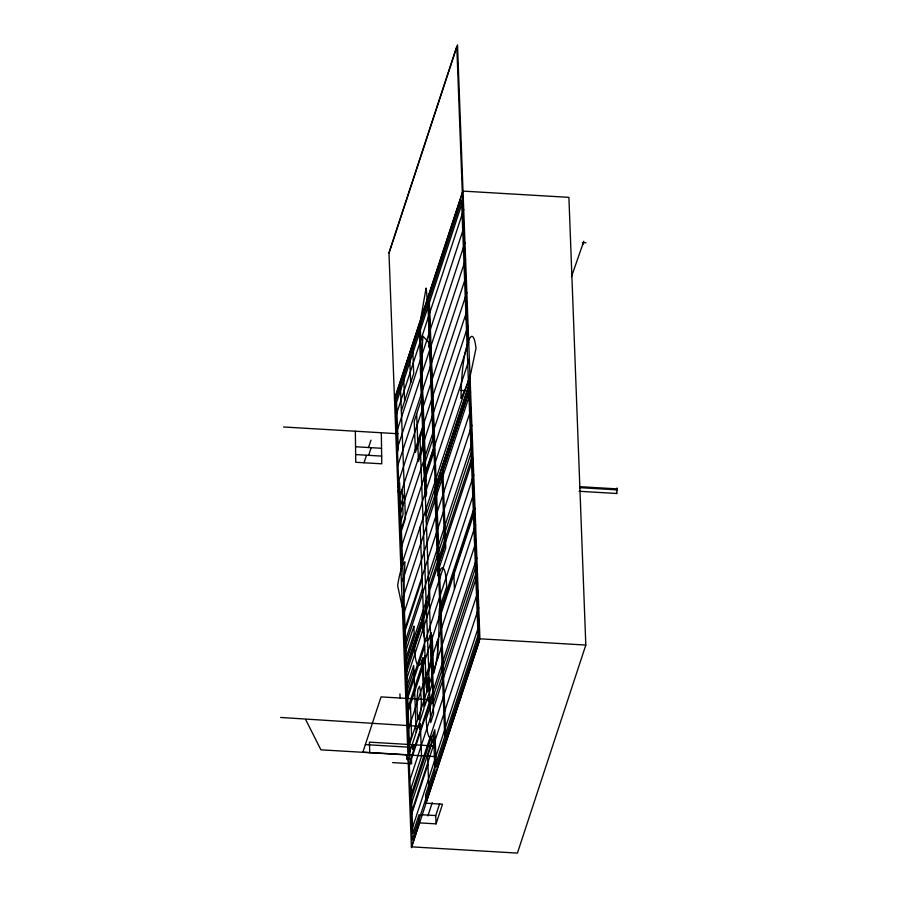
<?xml version="1.0" encoding="UTF-8"?>
<svg xmlns="http://www.w3.org/2000/svg" width="898" height="898" viewBox="0 0 898 898"><rect width="100%" height="100%" fill="white"/><g stroke="black" fill="none" stroke-linecap="round" stroke-linejoin="round"><path stroke-width="1.35" d="M419.366 727.144L419.546 724.854M419.489 726.359L419.377 727.874M420.275 726.302L420.399 725.517M429.019 699.688C428.593 692.493 427.818 707.018 429.019 699.688L381.044 696.904L362.882 752.142L410.936 754.982M403.281 604.859L404.897 561.8A43.463 6.96 -86.6 0 0 401.877 567.525L400.968 570.297A43.463 6.96 -86.6 0 0 397.634 585.575L402.371 607.62L403.281 604.859L408.938 754.432L424.013 708.567L422.183 660.097L422.992 657.639L424.821 706.109L432.095 683.984L430.265 635.503L431.175 632.742L431.366 637.928L432.185 635.47L433.611 673.32A38.636 6.196 -86.6 0 0 438.819 620.473L439.302 609.192L446.676 586.764A38.636 6.196 -86.6 0 0 438.954 573.25L438.796 569.096L445.767 547.892L442.837 470.384L468.812 391.405M420.365 726.302L419.714 729.344L419.478 727.56M616.455 490.779L617.049 487.996L616.746 493.496L579.087 491.273M419.546 725.741L419.658 724.226M420.219 726.931L419.748 728.749L419.512 728.054M469.385 379.832L476.007 348.39A43.463 6.96 -86.6 0 0 467.97 342.497L456.79 46.46L388.969 252.731L411.441 847.678L479.263 641.397L469.385 379.832L461.067 398.398A43.463 6.96 -86.6 0 1 467.061 345.27L467.97 342.497M419.703 724.652L420.051 723.317L420.286 725.101M389.092 252.944L457.497 44.9L479.925 638.804L425.865 803.205L442.523 804.193L436.058 823.859L419.4 822.882L411.52 846.848L517.416 853.1L585.81 645.056L568.905 197.358L463.02 191.106L394.615 399.15M368.55 447.518L370.975 440.143M364.027 462.773L366.451 455.398M368.651 455.331L371.076 447.956M394.491 398.936L462.313 192.666M461.718 204.317L396.546 402.529L398.308 449.191L396.59 454.422M396.119 415.101L463.716 209.515M401.372 410.981L413.697 373.489L412.754 348.604M462.56 226.015L463.469 223.254M396.748 431.691L464.333 226.105M422.251 362.197L422.43 366.867L421.42 369.942L425.315 472.988L433.397 448.405L429.502 345.348L428.896 347.2L428.716 342.531L422.969 336.133A38.636 6.196 -86.6 0 0 422.251 362.197L420.331 368.045L424.574 480.419L434.475 450.302L428.795 299.82L461.583 200.097L478.174 639.499L436.248 767.027L434.834 729.692L433.521 733.688L434.935 771.023L412.171 840.236L409.353 765.579L432.522 695.131L432.679 699.284M428.716 342.531L429.323 340.69L427.886 302.581M397.376 448.282L464.962 242.696M397.994 464.872L465.591 259.286M421.51 399.15L414.236 421.274L415.404 452.379L422.677 430.254M398.622 481.463L466.219 275.877M397.949 487.288L399.565 482.372L409.892 755.869L408.276 760.786M397.994 491.745L398.903 488.983M399.251 498.053L466.848 292.467M400.07 495.853L402.102 489.657L403.045 514.543L401.013 520.739M399.644 508.425L404.493 493.676M399.879 514.644L467.476 309.058M423.306 446.845L418.457 461.594L416.661 413.899M466.084 319.34L466.994 316.579M400.508 531.234L468.094 325.648M400.587 533.311L405.436 518.561L400.429 386.095M425.36 461.695L433.442 437.113M401.125 547.825L468.722 342.239M425.023 482.495L426.034 479.431M401.754 564.415L469.351 358.83M402.383 581.006L469.98 375.42M426.034 515.317L468.576 385.938M468.633 386.746L434.789 489.691L438.044 576.011L438.954 573.25M426.269 521.536L468.812 392.157M403.011 597.597L470.608 392.011M403.64 614.187L471.226 408.601M404.268 630.778L471.854 425.192M404.347 633.112L422.139 579.03M404.717 642.845L422.498 588.751M404.886 647.368L472.483 441.782M428.571 582.297L471.102 452.929M428.806 588.516L471.338 459.147M405.514 663.959L473.111 458.373M405.694 668.628L420.769 622.763L420.926 626.916M405.75 670.189L423.53 616.095M405.907 674.331L423.688 620.249M406.143 680.549L473.74 474.963M406.412 687.554L413.686 665.429L416.212 732.308M472.46 488.231L473.369 485.47M406.581 692.223L413.855 670.099M406.772 697.14L474.369 491.554M406.895 700.53L424.675 646.437M407.254 709.858L425.035 655.776M473.302 510.401L440.368 610.573L440.211 606.431M407.4 713.73L474.986 508.145M432.353 640.139L431.545 642.598L433.588 696.511L426.213 718.95A38.636 6.196 -86.6 0 0 433.925 732.465M438.819 620.473L473.482 515.059M408.029 730.321L475.614 524.735M424.036 685.376L431.309 663.252M474.413 539.945L475.323 537.184M429.064 679.045L426.236 687.644L420.163 526.924M409.376 742.388L411.598 735.619L410.431 704.515M408.646 746.923L476.243 541.326M409.275 763.513L476.872 557.916M432.915 697.398L475.446 568.019M582.6 244.929L583.812 241.236M433.15 703.617L475.682 574.249M409.903 780.104L477.5 574.507M410.296 790.465L421.532 756.284L420.601 731.399M409.522 793.967L411.138 789.05L412.822 833.636L419.085 814.587L419.4 822.882M410.532 796.694L478.129 591.097M410.667 800.286L431.68 736.36L431.871 741.512L410.857 805.439M433.678 737.842L427.616 756.273L428.874 789.454M411.161 813.285L478.746 607.699M411.239 815.35L427.931 764.568M477.242 614.602L478.151 611.841M411.778 829.875L479.375 624.29M477.994 635.425L425.562 794.91L425.865 803.205M427.886 815.934L432.252 802.666M436.058 823.859L435.743 815.564L439.627 803.766M571.465 276.674L583.352 242.628M582.409 242.572L585.979 242.786M460.494 390.372L466.073 390.697M283.51 426.977L398.106 433.745M355.552 446.755L381.538 448.282M355.653 454.568L381.65 456.105M579.67 486.671L617.33 488.894M579.704 487.648L617.364 489.87M479.925 638.804L585.81 645.056M420.41 726.37L280.636 717.468M434.228 745.98L369.392 742.152L369.774 752.726M365.363 744.61L413.63 747.462M435.71 756.61L320.9 749.83L305.668 719.59M392.617 762.604L411.643 763.727L411.486 759.585L406.738 759.304L406.57 754.892M421.869 814.744L435.743 815.564M616.746 493.496L616.477 492.71M420.343 724.181L420.298 725.685M460.652 692.807L460.82 697.477M453.816 572.565L454.433 589.155M453.58 714.325L453.748 718.984M429.379 302.66L445.666 733.756M444.757 736.528L428.312 301.279L395.58 400.845L401.877 567.525M427.28 304.422L427.1 299.764A38.636 6.196 -86.6 0 0 426.056 288.101L420.634 319.43L420.814 324.088M437.27 641.385L437.887 657.976M420.23 325.862L426.572 493.844L425.562 496.92L419.377 333.079M429.592 590.749L429.918 599.561L422.543 622A38.636 6.196 -86.6 0 0 430.265 635.503M429.008 602.322L428.851 598.18L421.577 620.305L421.734 624.458L414.461 646.582A38.636 6.196 -86.6 0 0 422.183 660.097M409.724 357.819L410.667 382.705M403.662 376.262L404.605 401.148M399.924 693.885L400.081 698.027M381.324 432.757L381.762 463.817L355.765 462.279L355.339 431.22M416.953 700.451L417.2 712.967L417.985 718.4L419.052 719.702C421.925 709.05 421.937 697.061 419.501 686.308L417.907 689.417L416.953 700.451M422.217 406.39C422.7 414.483 423.575 398.14 422.217 406.39M412.564 747.45C412.99 754.646 413.776 740.12 412.564 747.45M431.736 390.136C432.219 398.229 433.105 381.886 431.736 390.136M435.137 480.071C435.609 488.299 436.551 471.675 435.137 480.071M438.796 577.021C439.268 585.17 440.211 568.849 438.796 577.021M434.351 746.036C434.755 753.242 435.586 738.672 434.351 746.036M434.744 756.442C435.171 763.637 435.957 749.112 434.744 756.442M442.186 666.72C442.658 674.869 443.59 658.548 442.186 666.72M422.745 428.312L419.916 436.911L430.714 722.598L433.543 713.989L422.745 428.312M441.928 473.156L435.867 491.588L438.617 564.438L444.678 545.995L441.928 473.156M413.911 626.288L405.346 652.352L405.604 659.177L414.169 633.112L413.911 626.288M428.604 689.619A7.24 1.156 -86.6 0 0 428.75 677.552A7.24 1.156 -86.6 0 0 426.831 686.51A7.24 1.156 -86.6 0 0 428.604 689.619"/></g></svg>
